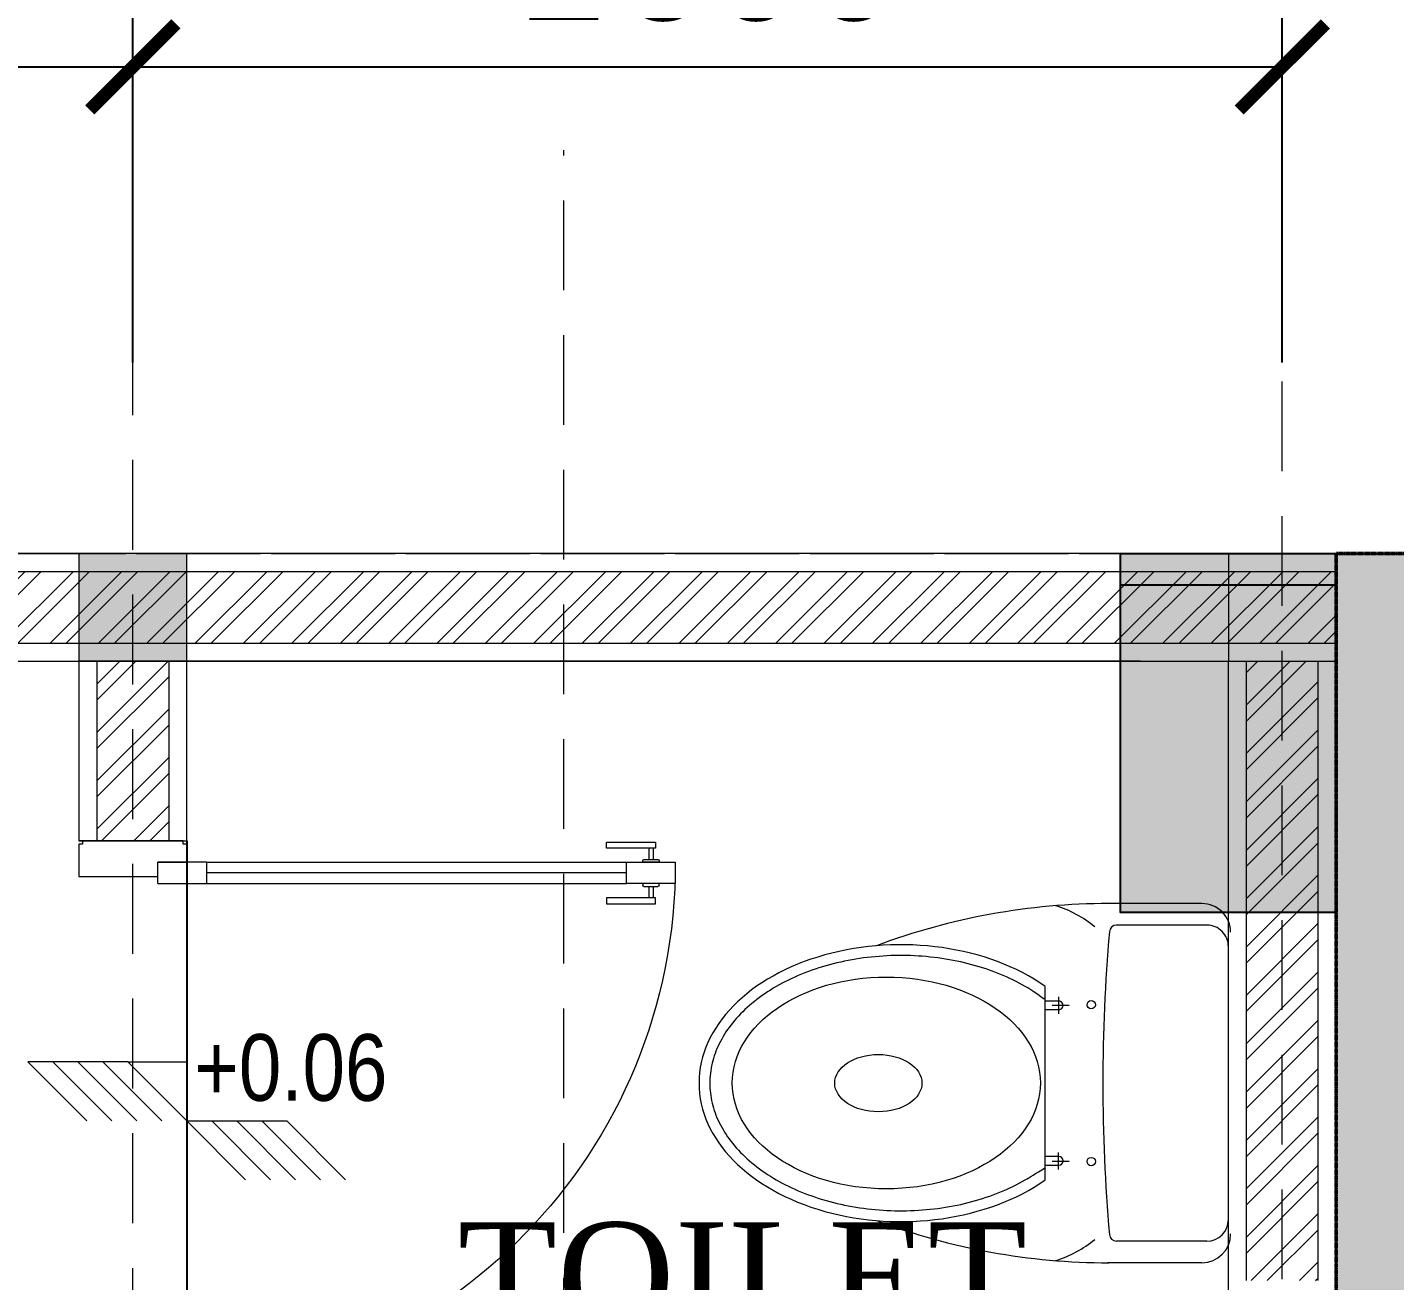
# Model space of a CAD drawing. Header units: millimetres. Extents: x -9564 to 494436, y -140371 to 4257.
# Drawn here: x 7870 to 9773, y -964 to 781 of the extents above; entities that cross this region are included whole.
import ezdxf

# ---------------------------------------------------------------- set-up
doc = ezdxf.new("R2010")
doc.units = ezdxf.units.MM
doc.header["$MEASUREMENT"] = 0
for name, pattern in [('DASHED2', [0.375, 0.25, -0.125]), ('HIDDEN2', [0.1875, 0.125, -0.0625]), ('SLD-Solid', [0])]:
    doc.linetypes.add(name, pattern=pattern)
doc.layers.get('DEFPOINTS').update_dxf_attribs({"lineweight": 18})
for name, color, linetype, lineweight in [('09-Arsiran', 8, 'Continuous', 5), ('28-Arsiran', 252, 'Continuous', 5), ('8', 8, 'Continuous', 5), ('AS', 8, 'HIDDEN2', 5), ('DIM', 1, 'Continuous', 5), ('DINDING', 1, 'Continuous', 20), ('DOOR OPENING', 4, 'SLD-Solid', 5), ('HATCH', 8, 'Continuous', 13), ('KOL', 5, 'Continuous', 18), ('LEGEND', 1, 'DASHED2', 50), ('TEXT 1', 210, 'Continuous', 5)]:
    doc.layers.add(name, color=color, linetype=linetype, lineweight=lineweight)
doc.layers.add('TEXT', color=4, linetype='Continuous')
doc.layers.add('WALL', color=90, linetype='Continuous')
doc.styles.add('Arial Narrow', font='ARIALN.TTF')
doc.styles.add('style1', font='times.ttf', dxfattribs={"height": 0.15})
doc.styles.add('style2', font='times.ttf', dxfattribs={"height": 0.18})
doc.dimstyles.new('ISO-25', dxfattribs={"dimtxt": 0.18, "dimasz": 0.12, "dimexe": 0.1, "dimexo": 0.1, "dimgap": 0.0625, "dimtad": 1, "dimtoh": 1, "dimdec": 0, "dimlfac": 1000, "dimtxsty": 'style2', "dimblk": 'ARCHTICK', "dimcen": 0.15, "dimclrd": 1, "dimclre": 1, "dimclrt": 4, "dimadec": 0, "dimazin": 0, "dimtfac": 1, "dimtdec": 0, "dimtmove": 0, "dimatfit": 3, "dimldrblk": 'OBLIQUE', "dimfxl": 1, "dimarcsym": 0})
pattern_1 = [(45, (-267698.027, -162929.193), (-33.675954, 33.675954), []), (45, (-267675.577, -162929.193), (-33.675954, 33.675954), [])]

# ---------------------------------------------------------------- blocks, each defined once
blk = doc.blocks.new('KUSEN PINTU')
at = {"layer": 'DOOR OPENING', "linetype": 'Continuous', "transparency": 33554687}
for p, q in [((-30, 110), (-30, 150)), ((-30, 150), (-5, 150)), ((-5, 150), (-5, 145)), ((-5, 145), (0, 145)), ((0, 145), (0, 5)), ((-50, 110), (-30, 110)), ((-50, 0), (-50, 110)), ((-5, 0), (-50, 0)), ((0, 5), (-5, 5)), ((-5, 5), (-5, 0))]:
    blk.add_line(p, q, dxfattribs=at)
at = {"layer": 'DOOR OPENING', "linetype": 'Continuous', "ltscale": 10, "transparency": 33554687}
for p, q in [((0, 145), (0, 150)), ((0, 5), (0, 0))]:
    blk.add_line(p, q, dxfattribs=at)
blk = doc.blocks.new('A$C3020dce1')
at = {"layer": 'DOOR OPENING', "linetype": 'Continuous', "transparency": 33554687}
for p, q in [((734.5, 79.4), (734.5, 87.8)), ((734.5, 87.8), (802.3, 87.8)), ((802.3, 79.4), (734.5, 79.4)), ((802.3, 87.8), (802.3, 79.4)), ((110, 59.6), (110, 30)), ((110, 59.6), (177.8, 59.6)), ((177.8, 59.6), (177.8, 30)), ((830, 59.6), (762.2, 59.6)), ((762.2, 59.6), (762.2, 30)), ((784.8, 59.6), (784.8, 61.9)), ((807.4, 59.6), (784.8, 59.6)), ((786.5, 63.5), (805.7, 63.5)), ((807.4, 61.9), (807.4, 59.6)), ((830, 30), (830, 59.6)), ((177.8, 30), (110, 30)), ((762.2, 30), (830, 30)), ((807.4, 30), (784.8, 30)), ((784.8, 30), (784.8, 27.8)), ((786.5, 26.1), (805.7, 26.1)), ((807.4, 27.8), (807.4, 30)), ((802.3, 10.3), (734.5, 10.3)), ((734.5, 10.3), (734.5, 1.8)), ((734.5, 1.8), (802.3, 1.8)), ((802.3, 1.8), (802.3, 10.3))]:
    blk.add_line(p, q, dxfattribs=at)
at = {"layer": 'DOOR OPENING', "linetype": 'Continuous', "ltscale": 10, "transparency": 33554687}
for p, q in [((793.1, 63.5), (793.1, 79.4)), ((799.1, 63.5), (799.1, 79.4)), ((177.8, 59.6), (762.2, 59.6)), ((762.2, 44.8), (177.8, 44.8)), ((177.8, 30), (762.2, 30)), ((793.1, 10.3), (793.1, 26.1)), ((799.1, 10.3), (799.1, 26.1))]:
    blk.add_line(p, q, dxfattribs=at)
at = {"layer": 'DOOR OPENING', "transparency": 33554687}
blk.add_line((110, 30), (150, 30), dxfattribs=at)
at = {"layer": 'DOOR OPENING', "color": 8, "ltscale": 2, "transparency": 33554687}
blk.add_arc((92.7, 32.9), 737.3, 359.775, 88.6553, dxfattribs=at)
at = {"layer": 'DOOR OPENING', "linetype": 'Continuous', "transparency": 33554687}
for centre, start, end in [((786.5, 61.9), 90, 180), ((805.7, 61.9), 360, 90), ((786.5, 27.8), 180, 270), ((805.7, 27.8), 270, 0)]:
    blk.add_arc(centre, 1.69, start, end, dxfattribs=at)
at = {"layer": 'DOOR OPENING', "linetype": 'Continuous', "transparency": 33554687, "xscale": -1, "rotation": 270}
blk.add_blockref('KUSEN PINTU', (0, 800), dxfattribs=at)
at = {"layer": 'DOOR OPENING', "linetype": 'Continuous', "transparency": 33554687, "rotation": 270}
blk.add_blockref('KUSEN PINTU', (0, 0), dxfattribs=at)
blk = doc.blocks.new('KOLOM PRAKTIS')
at = {"layer": 'HATCH'}
h = blk.add_hatch(color=256, dxfattribs=at)
h.dxf.hatch_style = 1
h.paths.add_polyline_path([(-75, 75), (-75, -75), (75, -75), (75, 75)])
at = {"layer": 'KOL'}
blk.add_lwpolyline([(-75, -75), (75, -75), (75, 75), (-75, 75)], close=True, dxfattribs=at)
blk = doc.blocks.new('_ArchTick')
at = {"color": 0, "linetype": 'ByBlock', "const_width": 0.15}
blk.add_lwpolyline([(-0.5, -0.5), (0.5, 0.5)], dxfattribs=at)
blk = doc.blocks.new('*D642')
at = {"layer": 'DEFPOINTS', "color": 0, "transparency": 16777216}
for p in [(211.8187, 169.5498), (208.8212, 169.0383), (211.8187, 169.0383)]:
    blk.add_point(p, dxfattribs=at)
at = {"layer": 'DIM', "color": 1, "lineweight": -2, "transparency": 16777216}
for p, q in [((208.8212, 169.1383), (208.8212, 169.6498)), ((211.8187, 169.1383), (211.8187, 169.6498)), ((208.8212, 169.5498), (211.8187, 169.5498))]:
    blk.add_line(p, q, dxfattribs=at)
at = {"layer": 'DIM', "color": 1, "lineweight": -2, "transparency": 16777216, "xscale": 0.12, "yscale": 0.12, "zscale": 0.12, "rotation": 180}
blk.add_blockref('_ArchTick', (208.8212, 169.5498), dxfattribs=at)
at = {"layer": 'DIM', "color": 1, "lineweight": -2, "transparency": 16777216, "xscale": 0.12, "yscale": 0.12, "zscale": 0.12}
blk.add_blockref('_ArchTick', (211.8187, 169.5498), dxfattribs=at)
at = {"layer": 'DIM', "color": 4, "transparency": 16777216, "insert": (210.32, 169.7041), "char_height": 0.18, "attachment_point": 5, "style": 'style2'}
blk.add_mtext('2998', dxfattribs=at)
blk = doc.blocks.new('_Oblique')
at = {"color": 0, "linetype": 'ByBlock', "lineweight": -2}
blk.add_line((-0.5, -0.5), (0.5, 0.5), dxfattribs=at)
blk = doc.blocks.new('*D643')
at = {"layer": 'DEFPOINTS', "color": 0, "transparency": 16777216}
for p in [(213.4187, 169.5498), (211.8187, 169.0383), (213.4187, 169.0383)]:
    blk.add_point(p, dxfattribs=at)
at = {"layer": 'DIM', "color": 1, "lineweight": -2, "transparency": 16777216}
for p, q in [((211.8187, 169.1383), (211.8187, 169.6498)), ((213.4187, 169.1383), (213.4187, 169.6498)), ((211.8187, 169.5498), (213.4187, 169.5498))]:
    blk.add_line(p, q, dxfattribs=at)
at = {"layer": 'DIM', "color": 1, "lineweight": -2, "transparency": 16777216, "xscale": 0.12, "yscale": 0.12, "zscale": 0.12, "rotation": 180}
blk.add_blockref('_ArchTick', (211.8187, 169.5498), dxfattribs=at)
at = {"layer": 'DIM', "color": 1, "lineweight": -2, "transparency": 16777216, "xscale": 0.12, "yscale": 0.12, "zscale": 0.12}
blk.add_blockref('_ArchTick', (213.4187, 169.5498), dxfattribs=at)
at = {"layer": 'DIM', "color": 4, "transparency": 16777216, "insert": (212.6187, 169.7038), "char_height": 0.18, "attachment_point": 5, "style": 'style2'}
blk.add_mtext('1600', dxfattribs=at)
blk = doc.blocks.new('*D645')
at = {"layer": 'DEFPOINTS', "color": 0, "transparency": 16777216}
for p in [(203.8237, 170.1039), (203.8237, 169.5498), (213.4187, 169.5498)]:
    blk.add_point(p, dxfattribs=at)
at = {"layer": 'DIM', "color": 1, "lineweight": -2, "transparency": 16777216}
for p, q in [((203.8237, 169.6498), (203.8237, 170.2039)), ((213.4187, 169.6498), (213.4187, 170.2039)), ((213.4187, 170.1039), (203.8237, 170.1039))]:
    blk.add_line(p, q, dxfattribs=at)
at = {"layer": 'DIM', "color": 1, "lineweight": -2, "transparency": 16777216, "xscale": 0.12, "yscale": 0.12, "zscale": 0.12, "rotation": 180}
blk.add_blockref('_ArchTick', (203.8237, 170.1039), dxfattribs=at)
at = {"layer": 'DIM', "color": 1, "lineweight": -2, "transparency": 16777216, "xscale": 0.12, "yscale": 0.12, "zscale": 0.12}
blk.add_blockref('_ArchTick', (213.4187, 170.1039), dxfattribs=at)
at = {"layer": 'DIM', "color": 4, "transparency": 16777216, "insert": (208.6212, 170.2583), "char_height": 0.18, "attachment_point": 5, "style": 'style2'}
blk.add_mtext('9595', dxfattribs=at)
blk = doc.blocks.new('kolom1')
at = {"true_color": 0x636466}
h = blk.add_hatch(dxfattribs=at)
h.set_pattern_fill('ANGLE', color=251)
h.set_pattern_definition([(0, (0, 0), (0, 6.985), [5.08, -1.905]), (90, (0, 0), (-6.985, 4e-16), [5.08, -1.905])])
h.paths.add_polyline_path([(201.3116, -20.5135), (201.6116, -20.5135), (201.6116, -20.0135), (201.3116, -20.0135)])
h = blk.add_hatch(color=251, dxfattribs=at)
h.dxf.hatch_style = 1
h.paths.add_polyline_path([(201.6116, -20.0135), (201.3116, -20.0135), (201.3116, -20.5135), (201.6116, -20.5135)])
blk.add_lwpolyline([(201.6116, -20.0135), (201.6116, -20.5135), (201.3116, -20.5135), (201.3116, -20.0135)], close=True)
blk = doc.blocks.new('KL1')
at = {"color": 244, "lineweight": -2, "true_color": 0x991b1e}
blk.add_line((189.8937, 168.4724), (189.8937, 168.4724), dxfattribs=at)
blk.add_blockref('kolom1', (-10.1179, 188.8859))
blk = doc.blocks.new('TOILET')
at = {"layer": '8', "lineweight": 5}
for p, q in [((-134.7, 254.9), (134.7, 254.9)), ((-114.4, 254.9), (-114.4, 235.8)), ((-102.2, 235.8), (-102.2, 254.9)), ((102.2, 235.8), (102.2, 254.9)), ((114.4, 254.9), (114.4, 235.8)), ((-120.2, 236.5), (-96.6, 236.5)), ((-108.5, 245.2), (-108.5, 221.5)), ((120.2, 236.5), (96.6, 236.5)), ((108.5, 245.2), (108.5, 221.5)), ((-250, 36.9), (-250, 167.9)), ((-220, 30), (-220, 155.8)), ((220, 30), (220, 155.8)), ((250, 36.9), (250, 167.9)), ((-190, 0), (190, 0))]:
    blk.add_line(p, q, dxfattribs=at)
for centre in [(-109.2, 190.9), (109.2, 190.9)]:
    blk.add_circle(centre, 5.82, dxfattribs=at)
for centre, radius, start, end in [((666.2, 167.1), 916.2, 159.3877, 180.0472), ((-666.2, 167.1), 916.2, 359.9528, 20.6123), ((-96.2, 287.1), 157.9, 197.1522, 219.8185), ((-108.3, 236.3), 6.15, 185.1568, 354.8432), ((108.3, 236.3), 6.15, 185.1568, 354.8432), ((96.2, 287.1), 157.9, 320.1815, 342.8478), ((0, -2250.1), 2425, 85.0115, 94.9885), ((-210, 155.8), 10, 94.9885, 180), ((210, 155.8), 10, 0, 85.0115), ((-210, 36.9), 40, 180, 270), ((-190, 30), 30, 180, 270), ((190, 30), 30, 270, 0), ((210, 36.9), 40, 270, 0)]:
    blk.add_arc(centre, radius, start, end, dxfattribs=at)
blk.add_ellipse((0, 455.9), major_axis=(0, 281), ratio=0.685919, start_param=3.915332, end_param=8.651039, dxfattribs=at)
for centre, major_axis, ratio in [((0.3, 476.2), (0, 214.4), 0.687861), ((0, 487.3), (0, 60.7), 0.657164)]:
    blk.add_ellipse(centre, major_axis=major_axis, ratio=ratio, dxfattribs=at)
blk.add_open_spline([(117, 256.4), (126.7, 269.6), (130.8, 276.1), (141, 293.8), (146.8, 305.6), (156.9, 330.6), (161.3, 343.7), (168.6, 370.8), (171.5, 384.8), (175.7, 413.3), (177, 427.9), (178, 457.1), (177.7, 471.7), (175.4, 500.8), (173.5, 515.2), (168.1, 543.3), (164.6, 557), (156.2, 583.3), (151.2, 596), (140.1, 619.8), (133.8, 631.1), (120.3, 651.8), (113, 661.3), (97.5, 678.4), (89.3, 686), (72.4, 699), (63.7, 704.5), (45.8, 713.2), (36.8, 716.5), (18.4, 720.8), (9.2, 721.9), (-9.3, 721.9), (-18.5, 720.8), (-36.8, 716.5), (-45.9, 713.2), (-63.7, 704.4), (-72.5, 699), (-89.4, 685.9), (-97.5, 678.4), (-113, 661.3), (-120.3, 651.8), (-133.9, 631), (-140.1, 619.8), (-151.3, 595.9), (-156.2, 583.2), (-164.6, 556.9), (-168.1, 543.2), (-173.5, 515.1), (-175.5, 500.7), (-177.7, 471.7), (-178, 457), (-177, 427.8), (-175.7, 413.2), (-171.5, 384.7), (-168.6, 370.7), (-161.3, 343.6), (-156.9, 330.5), (-146.7, 305.6), (-141, 293.8), (-130.8, 276), (-126.7, 269.6), (-117.3, 254.6)], degree=3, knots=[3.915332, 3.915332, 3.915332, 3.915332, 4.014441, 4.014441, 4.176505, 4.176505, 4.338569, 4.338569, 4.500633, 4.500633, 4.662697, 4.662697, 4.824761, 4.824761, 4.986825, 4.986825, 5.148889, 5.148889, 5.310953, 5.310953, 5.473017, 5.473017, 5.635081, 5.635081, 5.797146, 5.797146, 5.95921, 5.95921, 6.121274, 6.121274, 6.283338, 6.283338, 6.445402, 6.445402, 6.607466, 6.607466, 6.76953, 6.76953, 6.931594, 6.931594, 7.093658, 7.093658, 7.255722, 7.255722, 7.417786, 7.417786, 7.57985, 7.57985, 7.741915, 7.741915, 7.903979, 7.903979, 8.066043, 8.066043, 8.228107, 8.228107, 8.390171, 8.390171, 8.552235, 8.552235, 8.651039, 8.651039, 8.651039, 8.651039], dxfattribs=at)
blk = doc.blocks.new('as1')
at = {"layer": 'AS'}
for p, q in [((147.8833, 146.6956), (147.8833, 169.1895)), ((148.4833, 146.3069), (148.4833, 169.1895)), ((149.4833, 146.6175), (149.4833, 169.1895)), ((137.0131, 168.628), (158.5787, 168.628)), ((139.8733, 168.628), (158.5787, 168.628))]:
    blk.add_line(p, q, dxfattribs=at)
blk = doc.blocks.new('eshes')
at = {"layer": 'DIM'}
for base, p1, p2, picture, middle in [((203.8237, 170.1039), (213.4187, 169.5498), (203.8237, 169.5498), '*D645', (208.6212, 170.2583)), ((211.818720909, 169.5497844856), (208.8212209087, 169.038306122), (211.818720909, 169.038306122), '*D642', (210.3199709088, 169.7041013565)), ((213.4187, 169.5498), (211.8187, 169.0383), (213.4187, 169.0383), '*D643', (212.6187, 169.7038))]:
    dim = blk.add_linear_dim(base=base, p1=p1, p2=p2, dimstyle='ISO-25', dxfattribs=at)
    dim.commit()
    dim.dimension.update_dxf_attribs({"geometry": picture, "text_midpoint": middle})

msp = doc.modelspace()

# ---------------------------------------------------------------- hatches: boundary and pattern name
at = {"layer": '09-Arsiran'}
h = msp.add_hatch(dxfattribs=at)
h.set_pattern_fill('CROSS', color=256, scale=9.999998)
h.set_pattern_definition([(0, (-272812.713, -189157.754), (63.499988, 63.499988), [31.749994, -95.249982]), (90, (-272796.84, -189173.63), (-63.499988, 63.499988), [31.749994, -95.249982])])
h.paths.add_polyline_path([(13566.8391, 48.292), (9691.8398, 48.292), (9691.8398, -7026.706), (13566.8391, -7026.706)])
h.paths.add_polyline_path([(12561.8393, -6021.7062), (10291.8397, -6021.7062), (10291.8397, -951.7071), (12561.8393, -951.7071)], flags=16)
at = {"layer": '28-Arsiran'}
h = msp.add_hatch(dxfattribs=at)
h.set_pattern_fill('ANSI32', color=256, scale=4.999999)
h.set_pattern_definition(pattern_1)
h.paths.add_polyline_path([(3325.9622, -76.7073), (3325.9622, 23.2927), (1946.8413, 23.2927), (1946.8413, -76.7073)])
h.paths.add_polyline_path([(6168.0904, -76.7073), (6168.0904, 23.2927), (4025.962, 23.2927), (4025.962, -76.7073)])
h.paths.add_polyline_path([(6868.0902, 23.2927), (6868.0902, -76.7073), (9691.8398, -76.7073), (9691.8398, 23.2927)])
h = msp.add_hatch(dxfattribs=at)
h.set_pattern_fill('ANSI32', color=256, scale=4.999999)
h.set_pattern_definition([(45, (-267710.527, -162929.19), (-33.675954, 33.675954), []), (45, (-267688.076, -162929.19), (-33.675954, 33.675954), [])])
h.paths.add_polyline_path([(7966.84, -351.7065), (8066.84, -351.7065), (8066.84, -101.7065), (7966.84, -101.7065)])
h = msp.add_hatch(dxfattribs=at)
h.set_pattern_fill('ANSI32', color=256, scale=4.999999)
h.set_pattern_definition(pattern_1)
h.paths.add_polyline_path([(9666.8399, -6161.706), (9566.8399, -6161.706), (9566.8399, -7026.706), (9666.8399, -7026.706)])
h.paths.add_polyline_path([(9666.8399, -3249.2067), (9566.8399, -3249.2067), (9566.8399, -5461.7061), (9666.8399, -5461.7061)])
h.paths.add_polyline_path([(9566.8399, -964.2071), (9666.8399, -964.2071), (9666.8399, -101.7073), (9566.8399, -101.7073)])
h.paths.add_polyline_path([(9666.8399, -1664.207), (9566.8399, -1664.207), (9566.8399, -2549.2068), (9666.8399, -2549.2068)])

# ---------------------------------------------------------------- linework, layer by layer
at = {"color": 244, "lineweight": -2, "true_color": 0x991b1e}
msp.add_line((8091.84, -351.7065), (8091.84, -1131.7058), dxfattribs=at)
msp.add_lwpolyline([(13566.8391, -7026.706), (9691.8398, -7026.706), (9691.8398, 48.292), (13566.8391, 48.292)], close=True)
at = {"layer": '8', "transparency": 33554687}
for p, q in [((9691.8398, 48.2927), (15561.8387, 48.2927)), ((9419.3401, -101.7065), (8079.3403, -101.7065))]:
    msp.add_line(p, q, dxfattribs=at)
at = {"layer": '8'}
for p, q in [((6868.0902, 23.2927), (9691.8398, 23.2927)), ((6868.0902, -76.7073), (9691.8398, -76.7073)), ((7966.84, -101.7073), (7966.84, -351.7065)), ((8066.84, -101.7073), (8066.84, -351.7065)), ((9566.8399, -964.2071), (9566.8399, -101.7073)), ((9666.8399, -964.2071), (9666.8399, -101.7073))]:
    msp.add_line(p, q, dxfattribs=at)
at = {"layer": 'DINDING'}
for points in [[(1946.8413, -101.7073), (9691.8398, -101.7073), (9691.8398, 48.2927), (1946.8413, 48.2927)], [(7941.84, -101.7065), (7941.84, -351.7065), (8091.84, -351.7065), (8091.84, -101.7065)], [(9541.8399, -7026.706), (9541.8399, -101.7073), (9691.8398, -101.7073), (9691.8398, -7026.706)]]:
    msp.add_lwpolyline(points, close=True, dxfattribs=at)
at = {"layer": 'LEGEND'}
msp.add_lwpolyline([(9691.8398, 48.2927), (13566.8391, 48.2927), (13566.8391, -7026.706), (9691.8398, -7026.706)], close=True, dxfattribs=at)
at = {"layer": 'TEXT 1', "color": 210, "transparency": 33554687}
for p, q in [((8091.84, -601.7062), (8091.84, -881.7061)), ((7952.6643, -741.7062), (7870.6542, -659.6961)), ((8009.8299, -659.6961), (7870.6542, -659.6961)), ((7987.4582, -741.7062), (7905.4481, -659.6961)), ((8022.2521, -741.7062), (7940.242, -659.6961)), ((8057.0461, -741.7062), (7975.036, -659.6961)), ((8091.84, -741.7062), (8009.8299, -659.6961)), ((8009.8299, -659.6961), (8091.84, -659.6961)), ((8173.8501, -823.7163), (8091.84, -741.7062)), ((8091.84, -741.7062), (8231.0157, -741.7062)), ((8208.644, -823.7163), (8126.6339, -741.7062)), ((8243.4379, -823.7163), (8161.4279, -741.7062)), ((8278.2319, -823.7163), (8196.2218, -741.7062)), ((8313.0258, -823.7163), (8231.0157, -741.7062))]:
    msp.add_line(p, q, dxfattribs=at)

# ---------------------------------------------------------------- block references
at = {"xscale": 999.9998119083025, "yscale": 999.9998119083025, "zscale": 999.9998119083025}
for name, p in [('eshes', (-203801.8411, -168824.0698)), ('as1', (-139866.4142, -168579.6489)), ('KL1', (-181801.8452, -168824.0698))]:
    msp.add_blockref(name, p, dxfattribs=at)
at = {"layer": '8', "transparency": 33554687, "rotation": 89.99999999999999}
msp.add_blockref('TOILET', (9541.8399, -689.2072), dxfattribs=at)
at = {"layer": 'LEGEND', "xscale": -1, "rotation": 180}
msp.add_blockref('A$C3020dce1', (7941.84, -351.7065), dxfattribs=at)
at = {"layer": 'WALL', "transparency": 33554687}
for p in [(8016.84, -26.7073), (9616.8399, -26.708)]:
    msp.add_blockref('KOLOM PRAKTIS', p, dxfattribs=at)

# ---------------------------------------------------------------- texts
at = {"layer": 'TEXT', "insert": (8865.3297, -1209.497), "char_height": 149.99997, "width": 3201.420249, "attachment_point": 5, "style": 'style1'}
msp.add_mtext('\\A1;TOILET\\PFL +0.06\\PCL +2.20', dxfattribs=at)
at = {"layer": 'TEXT 1', "transparency": 33554687, "style": 'Arial Narrow'}
msp.add_text('+0.06', height=92.78382, dxfattribs=at).set_placement((8102.3155, -713.7621))

doc.saveas('drawing.dxf')
